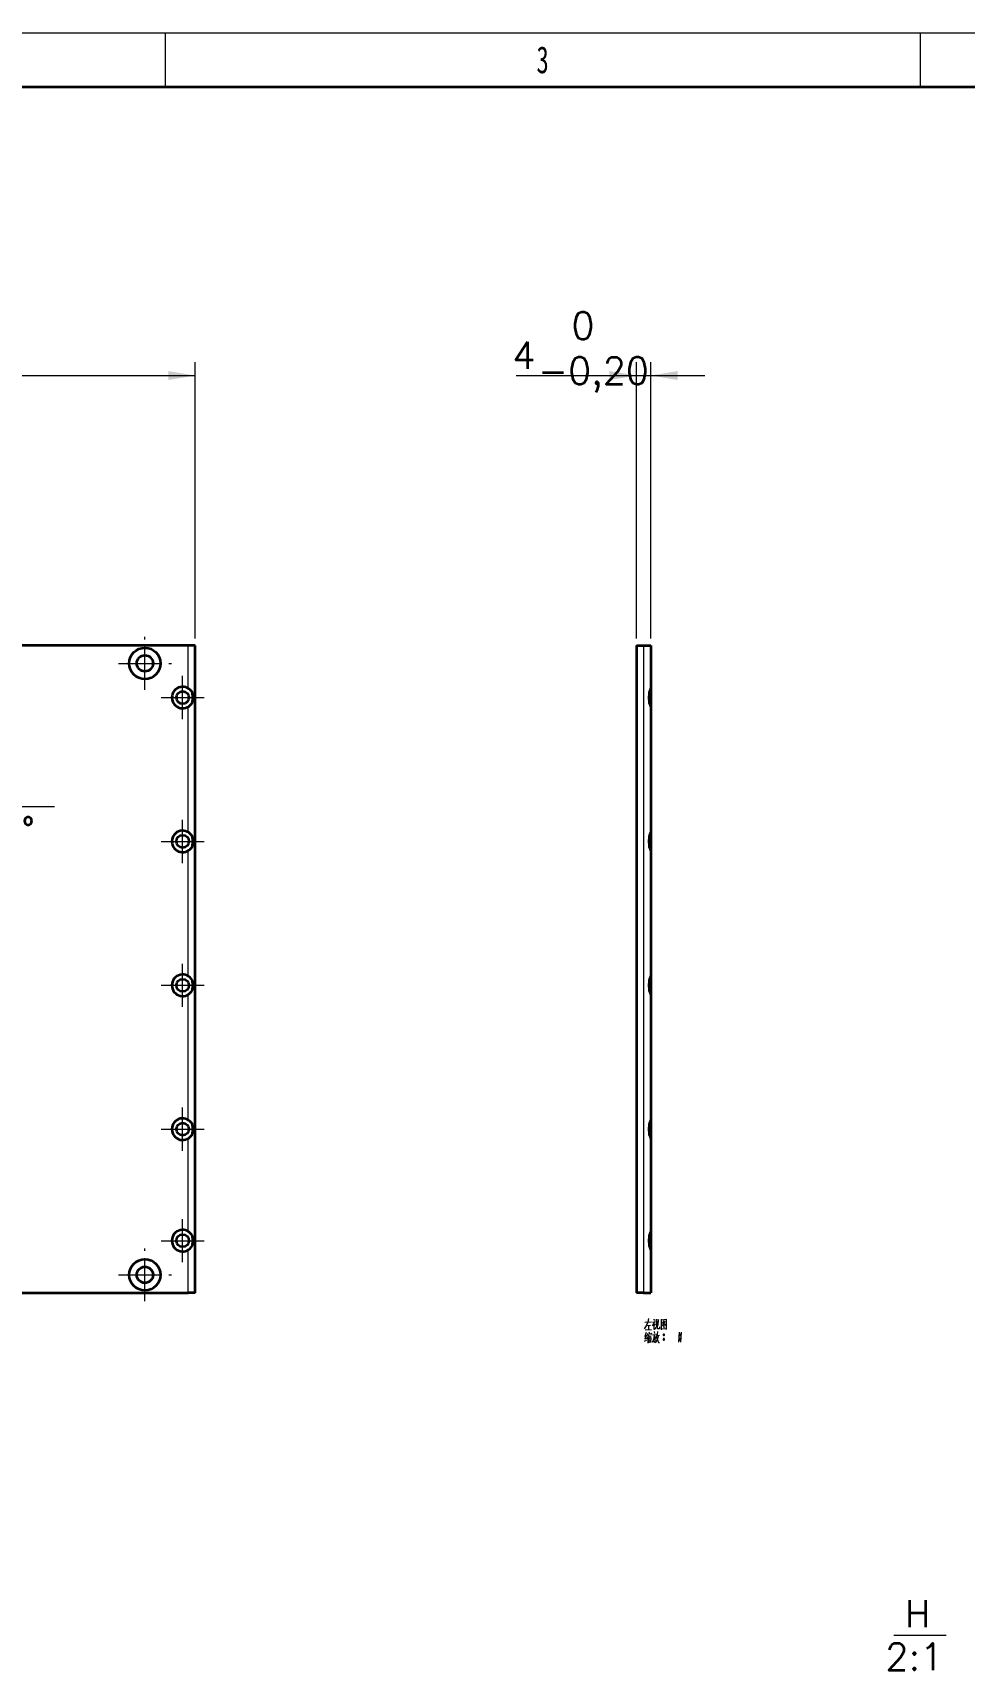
# Model space of a CAD drawing. Header units: millimetres. Extents: x -631 to 3210, y -446 to 2288.
# Drawn here: x -246.9 to 12.3, y -9.8 to 445.5 of the extents above; entities that cross this region are included whole.
import ezdxf
from ezdxf.enums import TextEntityAlignment as Align

# ---------------------------------------------------------------- set-up
doc = ezdxf.new("R2010")
doc.units = ezdxf.units.MM
doc.linetypes.add('点画线', pattern=[18, 12, -2, 2, -2])
doc.layers.get('0').update_dxf_attribs({"lineweight": 18})
for name, color, linetype, lineweight in [('中心线层', 1, '点画线', 18), ('尺寸线层', 3, 'Continuous', 18), ('粗实线层', 7, 'Continuous', 35), ('细实线层', 7, 'Continuous', 18)]:
    doc.layers.add(name, color=color, linetype=linetype, lineweight=lineweight)
doc.styles.get("Standard").update_dxf_attribs({"font": 'txt.shx', "bigfont": 'gbcbig.shx'})
doc.styles.add('标准', font='', dxfattribs={"width": 0.667})
doc.styles.get('标准').set_extended_font_data('宋体')
doc.dimstyles.get("Standard").update_dxf_attribs({"dimscale": 3, "dimtxt": 0.18, "dimasz": 0.18, "dimexe": 0.18, "dimexo": 0.0625, "dimgap": 0.09, "dimtad": 0, "dimtih": 1, "dimtoh": 1, "dimdec": 4, "dimzin": 0, "dimdsep": 46, "dimtxsty": 'Standard', "dimcen": 0.09, "dimdle": 0.36, "dimadec": 0, "dimazin": 0, "dimtfac": 1, "dimtdec": 4, "dimtofl": 0, "dimtmove": 0, "dimatfit": 3, "dimfxl": 0, "dimtolj": 1, "dimtzin": 0, "dimarcsym": 0})

# ---------------------------------------------------------------- blocks, each defined once
blk = doc.blocks.new('*X2')
at = {"layer": '粗实线层'}
blk.add_line((-185, 143.5), (205, 143.5), dxfattribs=at)
at = {"layer": '细实线层'}
for p, q in [((-210, 148.5), (210, 148.5)), ((-70, 148.5), (-70, 143.5)), ((0, 148.5), (0, 143.5))]:
    blk.add_line(p, q, dxfattribs=at)
at = {"layer": '尺寸线层', "style": '标准'}
for tag, height, width, p in [('T1', 2.5, 0.667, (-175, 146)), ('T2', 2.5, 0.667, (-105, 146)), ('T3', 2.5, 0.667, (-35, 146)), ('T4', 2.5, 0.667, (35, 146)), ('T5', 2.5, 0.667, (105, 146)), ('T6', 2.5, 0.667, (175, 146)), ('R1', 2.5, 0.667, (207.5, 111.38)), ('SQE', 3.5, 0.667, (-188.18, 80.99)), ('试制车间', 3.5, 0.28375, (-188.18, 73.99)), ('涂装车间（装配）', 3.5, 0.147264, (-188.18, 66.99)), ('涂装车间（涂装）', 3.5, 0.147264, (-188.18, 59.99)), ('国际内装车间', 3.5, 0.189302, (-188.18, 52.99)), ('地铁复合车间', 3.5, 0.186278, (-188.18, 46.02)), ('屏蔽门车间', 3.5, 0.225254, (-188.18, 39.14)), ('R2', 2.5, 0.667, (207.5, 37.12)), ('电器车间', 3.5, 0.292284, (-188.18, 32.21)), ('玻璃钢车间', 3.5, 0.225603, (-188.18, 25.29)), ('城轨内装车间', 3.5, 0.186278, (-188.18, 18.29)), ('不锈钢箱体车间', 3.5, 0.15932, (-188.18, 11.29)), ('门系统总装车间', 3.5, 0.161527, (-188.18, 4.29)), ('座椅厨房车间', 3.5, 0.186516, (-188.18, -2.71)), ('碳钢车间', 3.5, 0.28375, (-188.18, -9.71)), ('铝不锈钢车间', 3.5, 0.186397, (-188.18, -16.71)), ('风挡车间', 3.5, 0.284026, (-188.18, -23.71)), ('风道车间', 3.5, 0.284026, (-188.18, -30.71)), ('动车内装车间', 3.5, 0.186397, (-188.18, -37.71)), ('R3', 2.5, 0.667, (207.5, -37.12)), ('采购部', 3.5, 0.378308, (-188.18, -44.71)), ('检修服务部', 3.5, 0.223014, (-188.18, -51.71)), ('品管部', 3.5, 0.389426, (-188.18, -58.71)), ('生产保障部', 3.5, 0.223356, (-188.18, -65.71)), ('工业化部', 3.5, 0.281557, (-188.18, -72.71)), ('研发部', 3.5, 0.3788, (-188.18, -79.71)), ('旧底图总号', 3, 0.667, (-197.5, -100.5)), ('R4', 2.5, 0.667, (207.5, -111.38)), ('底图总号', 3, 0.667, (-197.5, -113.5)), ('签字', 3, 0.667, (-197.5, -126.5)), ('日期', 3, 0.667, (-197.5, -139.5)), ('B1', 2.5, 0.667, (-175, -146)), ('B2', 2.5, 0.667, (-105, -146)), ('B3', 2.5, 0.667, (-35, -146)), ('B4', 2.5, 0.667, (35, -146)), ('B5', 2.5, 0.667, (105, -146)), ('B6', 2.5, 0.667, (175, -146))]:
    blk.add_attdef(tag, text='', height=height, dxfattribs=dict(at, width=width)).set_placement(p, align=Align.MIDDLE_CENTER)
at = {"layer": '尺寸线层', "style": '标准', "width": 0.667}
blk.add_attdef('图号', text='', height=5.33, rotation=180, dxfattribs=at).set_placement((-160, 138.5), align=Align.MIDDLE_CENTER)
blk = doc.blocks.new('*X20')
at = {"layer": '尺寸线层', "linetype": 'Continuous'}
for points in [[(-501.65, 350.2), (-494.15, 351.45), (-494.15, 348.95)], [(-201.65, 350.2), (-209.15, 351.45), (-209.15, 348.95)]]:
    blk.add_hatch(color=0, dxfattribs=at).paths.add_polyline_path(points, flags=0)
at = {"layer": '尺寸线层', "color": 0, "linetype": 'Continuous'}
for p, q in [((-501.65, 277.05), (-501.65, 353.95)), ((-201.65, 277.05), (-201.65, 353.95)), ((-501.65, 350.2), (-201.65, 350.2))]:
    blk.add_line(p, q, dxfattribs=at)
at = {"layer": '尺寸线层', "color": 0, "insert": (-351.65, 355.82), "char_height": 7.5, "width": 38.5714, "attachment_point": 5}
blk.add_mtext('300', dxfattribs=at)
blk = doc.blocks.new('*X23')
at = {"color": 0, "char_height": 7.5, "width": 300, "attachment_point": 1}
for s, insert in [('0', (-97, 367.82)), ('4', (-113.43, 359.57)), ('-0,20', (-106.28, 355.29))]:
    blk.add_mtext(s, dxfattribs=dict(at, insert=insert))
blk = doc.blocks.new('*X22')
at = {"layer": '尺寸线层', "linetype": 'Continuous'}
for points in [[(-78.9, 350.2), (-86.4, 351.45), (-86.4, 348.95)], [(-74.9, 350.2), (-67.4, 351.45), (-67.4, 348.95)]]:
    blk.add_hatch(color=0, dxfattribs=at).paths.add_polyline_path(points, flags=0)
at = {"layer": '尺寸线层', "color": 0, "linetype": 'Continuous'}
for p, q in [((-78.9, 277.05), (-78.9, 353.95)), ((-74.9, 277.05), (-74.9, 353.95)), ((-112.35, 350.2), (-59.9, 350.2))]:
    blk.add_line(p, q, dxfattribs=at)
at = {"layer": '尺寸线层', "color": 0}
blk.add_blockref('*X23', (0, 0), dxfattribs=at)
blk = doc.blocks.new('*X68')
at = {"layer": '细实线层', "color": 0}
blk.add_line((-1365.31, 1119.74), (-1350.67, 1119.74), dxfattribs=at)
at = {"layer": '尺寸线层', "color": 0, "char_height": 7.5}
for s, insert, width, attachment_point in [('H', (-1358.7, 1121.99), 9.6429, 8), ('2:1', (-1359.6, 1117.49), 21.9643, 2)]:
    blk.add_mtext(s, dxfattribs=dict(at, insert=insert, width=width, attachment_point=attachment_point))
blk = doc.blocks.new('*X308')
at = {"layer": '尺寸线层', "linetype": 'Continuous'}
for points in [[(-312.61, 226.01), (-305.43, 228.49), (-306.62, 230.69)], [(-315.69, 224.34), (-321.68, 219.66), (-322.88, 221.86)]]:
    blk.add_hatch(color=0, dxfattribs=at).paths.add_polyline_path(points, flags=0)
at = {"layer": '尺寸线层', "color": 0, "linetype": 'Continuous'}
for q in [(-328.87, 217.18), (-240.83, 230.36)]:
    blk.add_line((-304.61, 230.36), q, dxfattribs=at)
at = {"layer": '尺寸线层', "color": 0, "char_height": 7.5, "attachment_point": 5}
for s, insert, width in [('4-%%C3,5', (-268.97, 236.7), 77.8571), ('沉孔%%C6*90%%D', (-268.97, 223.69), 112.5476)]:
    blk.add_mtext(s, dxfattribs=dict(at, insert=insert, width=width))

msp = doc.modelspace()

# ---------------------------------------------------------------- linework, layer by layer
at = {"color": 7, "lineweight": 35}
for p, q in [((-203.652, 275.176), (-499.652, 275.176)), ((-201.652, 95.176), (-201.652, 275.176)), ((-78.896, 275.176), (-78.896, 95.176)), ((-74.896, 258.078), (-74.896, 223.274)), ((-74.896, 218.078), (-74.896, 183.274)), ((-74.896, 178.078), (-74.896, 143.274)), ((-74.896, 138.078), (-74.896, 112.274)), ((-499.652, 95.176), (-203.652, 95.176))]:
    msp.add_line(p, q, dxfattribs=at)
at = {"color": 7, "lineweight": 13, "ltscale": 0.297548}
for p, q in [((-203.652, 263.274), (-203.652, 275.176)), ((-203.652, 95.176), (-203.652, 107.078))]:
    msp.add_line(p, q, dxfattribs=at)
at = {"color": 7, "lineweight": 35, "ltscale": 0.05}
for p, q in [((-201.652, 275.176), (-203.652, 275.176)), ((-78.896, 275.176), (-76.896, 275.176)), ((-76.896, 275.176), (-74.896, 275.176)), ((-201.652, 95.176), (-203.652, 95.176)), ((-76.896, 95.176), (-78.896, 95.176)), ((-76.896, 95.176), (-74.896, 95.176))]:
    msp.add_line(p, q, dxfattribs=at)
at = {"color": 7, "lineweight": 13}
for p, q in [((-76.896, 275.176), (-76.896, 95.176)), ((-203.652, 223.274), (-203.652, 258.078)), ((-203.652, 183.274), (-203.652, 218.078)), ((-203.652, 143.274), (-203.652, 178.078)), ((-203.652, 112.274), (-203.652, 138.078))]:
    msp.add_line(p, q, dxfattribs=at)
at = {"color": 7, "lineweight": 35, "ltscale": 0.297548}
for p, q in [((-74.896, 275.176), (-74.896, 263.274)), ((-74.896, 107.078), (-74.896, 95.176))]:
    msp.add_line(p, q, dxfattribs=at)
at = {"color": 7, "lineweight": 35, "ltscale": 0.03269}
for p, q in [((-75.296, 260.676), (-75.296, 261.983)), ((-75.296, 259.368), (-75.296, 260.676)), ((-75.296, 220.676), (-75.296, 221.983)), ((-75.296, 219.368), (-75.296, 220.676)), ((-75.296, 180.676), (-75.296, 181.983)), ((-75.296, 179.368), (-75.296, 180.676)), ((-75.296, 140.676), (-75.296, 141.983)), ((-75.296, 139.368), (-75.296, 140.676)), ((-75.296, 109.676), (-75.296, 110.983)), ((-75.296, 108.368), (-75.296, 109.676))]:
    msp.add_line(p, q, dxfattribs=at)
at = {"color": 7, "lineweight": 35, "ltscale": 0.064951}
for p, q in [((-74.896, 263.274), (-74.896, 260.676)), ((-74.896, 223.274), (-74.896, 220.676)), ((-74.896, 183.274), (-74.896, 180.676)), ((-74.896, 143.274), (-74.896, 140.676)), ((-74.896, 112.274), (-74.896, 109.676))]:
    msp.add_line(p, q, dxfattribs=at)
at = {"color": 7, "lineweight": 35, "ltscale": 0.064952}
for p, q in [((-74.896, 260.676), (-74.896, 258.078)), ((-74.896, 220.676), (-74.896, 218.078)), ((-74.896, 180.676), (-74.896, 178.078)), ((-74.896, 140.676), (-74.896, 138.078)), ((-74.896, 109.676), (-74.896, 107.078))]:
    msp.add_line(p, q, dxfattribs=at)
at = {"color": 7, "lineweight": 35}
for points in [[(-75.296, 261.983), (-75.128, 262.429), (-74.982, 262.839), (-74.907, 263.141), (-74.896, 263.274)], [(-74.896, 258.078), (-74.908, 258.21), (-74.982, 258.513), (-75.236, 259.205), (-75.296, 259.368)], [(-75.296, 221.983), (-75.128, 222.429), (-74.982, 222.839), (-74.907, 223.141), (-74.896, 223.274)], [(-74.896, 218.078), (-74.908, 218.21), (-74.982, 218.513), (-75.236, 219.205), (-75.296, 219.368)], [(-75.296, 181.983), (-75.128, 182.429), (-74.982, 182.839), (-74.907, 183.141), (-74.896, 183.274)], [(-74.896, 178.078), (-74.908, 178.21), (-74.982, 178.513), (-75.236, 179.205), (-75.296, 179.368)], [(-75.296, 141.983), (-75.128, 142.429), (-74.982, 142.839), (-74.907, 143.141), (-74.896, 143.274)], [(-74.896, 138.078), (-74.908, 138.21), (-74.982, 138.513), (-75.236, 139.205), (-75.296, 139.368)], [(-75.296, 110.983), (-75.128, 111.429), (-74.982, 111.839), (-74.907, 112.141), (-74.896, 112.274)], [(-74.896, 107.078), (-74.908, 107.21), (-74.982, 107.513), (-75.236, 108.205), (-75.296, 108.368)]]:
    msp.add_lwpolyline(points, dxfattribs=at)
at = {"color": 7, "lineweight": 13}
for points in [[(-76.536, 86.986), (-74.716, 87.126)], [(-75.731, 87.056), (-76.186, 86.006)], [(-75.521, 88.001), (-75.731, 87.056)], [(-73.841, 87.231), (-74.016, 86.741), (-74.506, 86.006)], [(-74.471, 87.021), (-73.911, 87.091)], [(-74.191, 87.896), (-73.911, 87.476)], [(-74.016, 86.741), (-74.016, 84.956)], [(-74.016, 86.566), (-73.701, 86.251)], [(-73.421, 87.861), (-73.421, 86.181)], [(-72.756, 87.686), (-73.421, 87.616)], [(-73.106, 87.266), (-73.211, 86.216)], [(-72.826, 86.111), (-72.756, 87.791)], [(-71.986, 87.896), (-71.986, 86.426), (-71.986, 84.921)], [(-71.986, 87.861), (-71.986, 86.461), (-71.986, 85.061)], [(-70.516, 87.721), (-71.986, 87.581)], [(-71.216, 87.441), (-71.776, 86.636)], [(-71.461, 86.881), (-70.761, 86.146)], [(-71.426, 87.091), (-70.971, 87.161)], [(-71.426, 86.391), (-71.216, 86.671)], [(-71.216, 86.671), (-70.866, 87.301)], [(-70.551, 85.096), (-70.551, 86.461), (-70.516, 87.861)], [(-76.186, 86.006), (-76.746, 85.131)], [(-76.676, 81.701), (-75.976, 82.086)], [(-76.221, 83.136), (-76.641, 82.996)], [(-76.151, 84.151), (-76.606, 83.066)], [(-76.571, 82.366), (-76.046, 82.541)], [(-76.081, 83.381), (-76.536, 82.366)], [(-76.431, 84.886), (-74.716, 84.991)], [(-75.766, 82.856), (-76.081, 82.366)], [(-76.046, 86.076), (-74.961, 86.181)], [(-75.836, 83.836), (-75.941, 83.276)], [(-75.836, 83.696), (-74.786, 83.836)], [(-75.591, 83.416), (-75.766, 82.856)], [(-75.731, 82.926), (-75.731, 81.211)], [(-75.521, 86.111), (-75.556, 84.921)], [(-75.521, 83.136), (-74.821, 83.241)], [(-75.451, 84.326), (-75.276, 83.941)], [(-75.451, 82.716), (-75.416, 81.316)], [(-75.451, 82.611), (-74.926, 82.681)], [(-75.416, 82.051), (-75.031, 82.121)], [(-75.206, 83.171), (-75.276, 82.611)], [(-74.891, 82.786), (-74.961, 81.386)], [(-74.751, 83.941), (-74.891, 83.486)], [(-73.981, 83.556), (-74.086, 82.646), (-74.191, 82.226), (-74.506, 81.351)], [(-74.471, 83.486), (-73.421, 83.626)], [(-73.666, 83.066), (-73.771, 82.226), (-73.911, 81.386), (-74.121, 81.666)], [(-74.051, 82.891), (-73.666, 82.961)], [(-73.981, 84.396), (-73.876, 83.836)], [(-73.911, 84.956), (-73.631, 85.236)], [(-73.631, 85.236), (-73.386, 85.586)], [(-73.281, 83.066), (-73.456, 82.506)], [(-73.211, 86.216), (-73.386, 85.586)], [(-73.351, 82.821), (-72.791, 81.386)], [(-73.141, 83.696), (-73.281, 83.066)], [(-73.001, 82.436), (-73.281, 81.806)], [(-73.211, 83.311), (-72.511, 83.451)], [(-73.071, 84.431), (-73.141, 83.696)], [(-73.071, 85.236), (-73.071, 86.321)], [(-72.931, 85.131), (-73.071, 85.236)], [(-72.791, 83.381), (-73.001, 82.436)], [(-72.511, 85.131), (-72.931, 85.131)], [(-72.511, 85.761), (-72.511, 85.131)], [(-71.986, 85.166), (-70.621, 85.271)], [(-71.916, 85.971), (-71.426, 86.391)], [(-71.461, 85.796), (-71.111, 85.411)], [(-71.461, 83.521), (-71.076, 83.521)], [(-71.461, 82.261), (-71.076, 82.261)], [(-71.426, 83.626), (-71.111, 83.626)], [(-71.426, 83.381), (-71.111, 83.381)], [(-71.426, 82.366), (-71.111, 82.366)], [(-71.426, 82.121), (-71.111, 82.121)], [(-71.356, 86.181), (-71.111, 85.901)], [(-70.761, 86.146), (-70.586, 86.181)], [(-70.551, 84.991), (-70.551, 85.096), (-70.621, 85.271)], [(-67.016, 84.256), (-67.121, 82.856), (-67.226, 81.456)], [(-67.016, 83.521), (-66.631, 83.521)], [(-67.016, 82.261), (-66.631, 82.261)], [(-66.981, 83.626), (-66.666, 83.626)], [(-66.981, 83.381), (-66.666, 83.381)], [(-66.981, 82.366), (-66.666, 82.366)], [(-66.981, 82.121), (-66.666, 82.121)], [(-66.421, 84.256), (-66.526, 82.856), (-66.631, 81.456)], [(-74.961, 81.561), (-75.381, 81.491)], [(-73.281, 81.806), (-73.666, 81.281)], [(-72.791, 81.386), (-72.476, 81.386)]]:
    msp.add_lwpolyline(points, dxfattribs=at)
for points in [[(-71.356, 83.311), (-71.181, 83.311), (-71.076, 83.416), (-71.076, 83.591), (-71.181, 83.696), (-71.356, 83.696), (-71.461, 83.591), (-71.461, 83.416)], [(-71.356, 82.051), (-71.181, 82.051), (-71.076, 82.156), (-71.076, 82.331), (-71.181, 82.436), (-71.356, 82.436), (-71.461, 82.331), (-71.461, 82.156)], [(-66.911, 83.311), (-66.736, 83.311), (-66.631, 83.416), (-66.631, 83.591), (-66.736, 83.696), (-66.911, 83.696), (-67.016, 83.591), (-67.016, 83.416)], [(-66.911, 82.051), (-66.736, 82.051), (-66.631, 82.156), (-66.631, 82.331), (-66.736, 82.436), (-66.911, 82.436), (-67.016, 82.331), (-67.016, 82.156)]]:
    msp.add_lwpolyline(points, close=True, dxfattribs=at)
at = {"color": 7, "lineweight": 35}
for centre, radius in [((-215.652, 270.176), 4.35), ((-215.652, 270.176), 2.25), ((-205.152, 260.676), 1.75), ((-205.152, 220.676), 1.75), ((-205.152, 180.676), 1.75), ((-205.152, 140.676), 1.75), ((-205.152, 109.676), 1.75), ((-215.652, 100.176), 4.35), ((-215.652, 100.176), 2.25)]:
    msp.add_circle(centre, radius, dxfattribs=at)
for centre, radius, start, end in [((-205.152, 260.676), 3, 25.84193, 334.15807), ((-207.431, 260.701), 5.141, 359.72118, 14.44785), ((-207.396, 260.646), 5.108, 345.50244, 0.32701), ((-68.827, 260.641), 6.607, 168.27881, 179.69937), ((-68.705, 260.723), 6.729, 180.40507, 191.61801), ((-205.152, 220.676), 3, 25.84193, 334.15807), ((-207.431, 220.701), 5.141, 359.72118, 14.44785), ((-207.396, 220.646), 5.108, 345.50244, 0.32701), ((-68.827, 220.641), 6.607, 168.27881, 179.69937), ((-68.705, 220.723), 6.729, 180.40507, 191.61801), ((-205.152, 180.676), 3, 25.84193, 334.15807), ((-207.431, 180.701), 5.141, 359.72118, 14.44785), ((-207.396, 180.646), 5.108, 345.50244, 0.32701), ((-68.827, 180.641), 6.607, 168.27881, 179.69937), ((-68.705, 180.723), 6.729, 180.40507, 191.61801), ((-205.152, 140.676), 3, 25.84193, 334.15807), ((-207.431, 140.701), 5.141, 359.72118, 14.44785), ((-68.827, 140.641), 6.607, 168.27881, 179.69937), ((-207.396, 140.646), 5.108, 345.50244, 0.32701), ((-68.705, 140.723), 6.729, 180.40507, 191.61801), ((-205.152, 109.676), 3, 25.84193, 334.15807), ((-207.431, 109.701), 5.141, 359.72118, 14.44785), ((-207.396, 109.646), 5.108, 345.50244, 0.32701), ((-68.827, 109.641), 6.607, 168.27881, 179.69937), ((-68.705, 109.723), 6.729, 180.40507, 191.61801)]:
    msp.add_arc(centre, radius, start, end, dxfattribs=at)
at = {"layer": '中心线层'}
for p, q in [((-215.652, 262.826), (-215.652, 277.526)), ((-223.002, 270.176), (-208.302, 270.176)), ((-205.152, 254.676), (-205.152, 266.676)), ((-211.152, 260.676), (-199.152, 260.676)), ((-205.152, 214.676), (-205.152, 226.676)), ((-211.152, 220.676), (-199.152, 220.676)), ((-205.152, 174.676), (-205.152, 186.676)), ((-211.152, 180.676), (-199.152, 180.676)), ((-205.152, 134.676), (-205.152, 146.676)), ((-211.152, 140.676), (-199.152, 140.676)), ((-205.152, 103.676), (-205.152, 115.676)), ((-211.152, 109.676), (-199.152, 109.676)), ((-215.652, 92.826), (-215.652, 107.526)), ((-223.002, 100.176), (-208.302, 100.176))]:
    msp.add_line(p, q, dxfattribs=at)

# ---------------------------------------------------------------- block references
ref = msp.add_blockref('*X2', (0, 0), dxfattribs=dict(xscale=3, yscale=3, zscale=3))
ref.add_attrib('T3', '3', dxfattribs={"layer": '尺寸线层', "height": 7.5, "style": '标准', "width": 0.667}).set_placement((-105, 438), align=Align.MIDDLE_CENTER)
msp.add_blockref('*X68', (1357.989, -1119.735))

# ---------------------------------------------------------------- dimensions: what is measured, and where the dimension line sits
at = {"layer": '尺寸线层'}
dim = msp.add_linear_dim(base=(-74.896, 350.196), p1=(-78.896, 275.176), p2=(-74.896, 275.176), dimstyle='Standard', override={"dimtxt": 2.5, "dimasz": 2.5, "dimexe": 1.25, "dimexo": 0.625, "dimgap": 0.625, "dimtad": 1, "dimtih": 0, "dimtoh": 0, "dimdec": 2, "dimzin": 8, "dimdsep": 44, "dimsah": 1, "dimdle": 5, "dimtol": 1, "dimtp": 0, "dimtm": 0.2, "dimtdec": 2, "dimtofl": 1, "dimatfit": 0, "dimtfill": 1, "dimtzin": 8}, dxfattribs=at)
dim.commit()
dim.dimension.update_dxf_attribs({"geometry": '*X22', "text_midpoint": (-92.175, 350.196), "dimtype": 160})
dim = msp.add_linear_dim(base=(-201.652, 350.196), p1=(-501.652, 275.176), p2=(-201.652, 275.176), dimstyle='Standard', override={"dimtxt": 2.5, "dimasz": 2.5, "dimexe": 1.25, "dimexo": 0.625, "dimgap": 0.625, "dimtad": 1, "dimtih": 0, "dimtoh": 0, "dimdec": 2, "dimzin": 8, "dimdsep": 44, "dimsah": 1, "dimdle": 5, "dimtdec": 2, "dimtofl": 1, "dimatfit": 0, "dimtfill": 1, "dimtzin": 8}, dxfattribs=at)
dim.commit()
dim.dimension.update_dxf_attribs({"geometry": '*X20', "text_midpoint": (-351.652, 350.196)})
dim = msp.add_diameter_dim_2p(p1=(-315.69, 224.34), p2=(-312.614, 226.011), text='4-%%C3,5', dimstyle='Standard', override={"dimtxt": 2.5, "dimasz": 2.5, "dimexe": 1.25, "dimexo": 0.625, "dimgap": 0.625, "dimtad": 1, "dimdec": 2, "dimzin": 8, "dimdsep": 44, "dimsah": 1, "dimdle": 5, "dimtdec": 2, "dimtofl": 1, "dimtmove": 0, "dimatfit": 1, "dimtfill": 1, "dimtzin": 8}, dxfattribs=at)
dim.commit()
dim.dimension.update_dxf_attribs({"geometry": '*X308', "text_midpoint": (-304.607, 230.359), "dimtype": 163})

doc.saveas('drawing.dxf')
